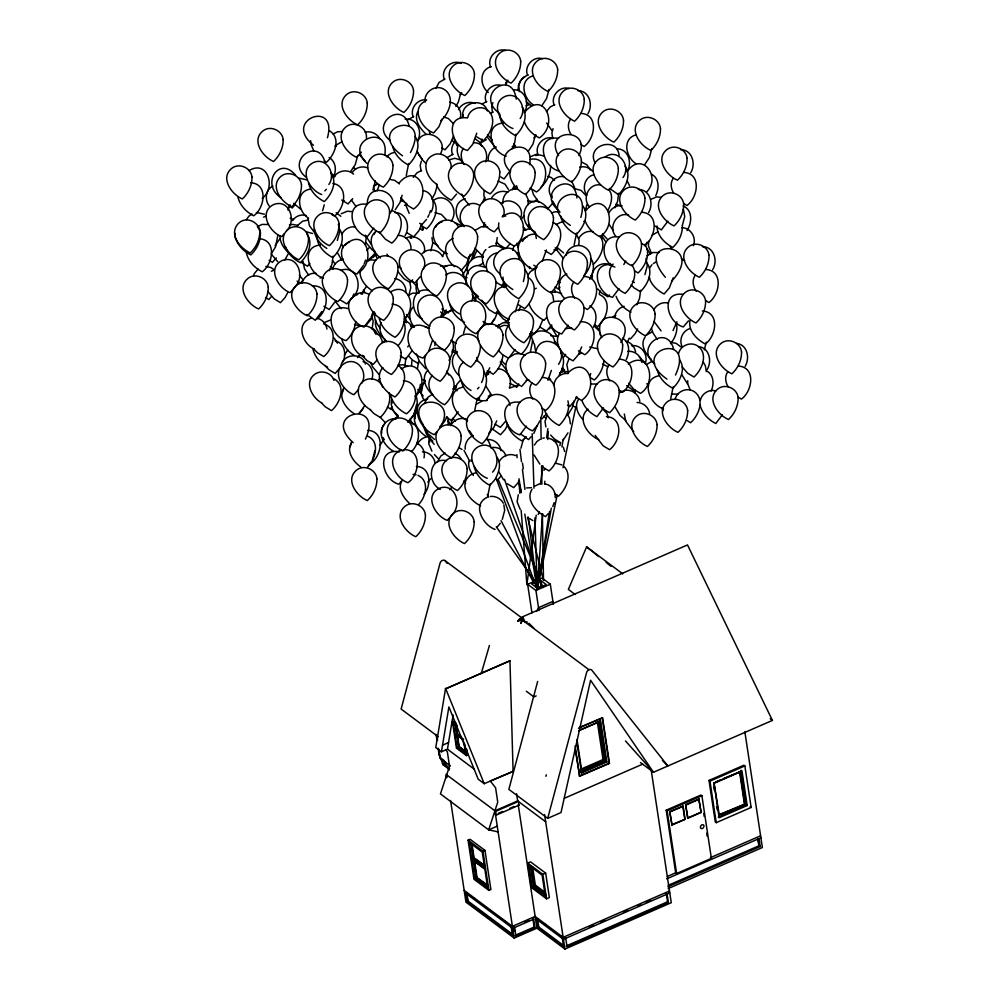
<?xml version="1.0" encoding="UTF-8"?>
<svg xmlns="http://www.w3.org/2000/svg" width="999" height="999" viewBox="0 0 999 999"><rect width="100%" height="100%" fill="white"/><g stroke="black" fill="none" stroke-linecap="round" stroke-linejoin="round"><path stroke-width="1.5" d="M259.777 231.106C259.94 239.36 256.206 247.427 250.15 252.984C243.556 249.625 237.762 244.156 235.252 237.063M277.884 235.215L275.462 247.078L271.403 253.509M333.029 256.219L331.98 264.161L329.308 270.679M366.371 138.374C367.919 127.76 354.208 120.055 345.991 126.898C334.328 136.488 345.941 152.847 356.743 157.367L361.401 152.135M405.856 292.557C406.556 285.914 401.486 279.32 394.767 278.609M405.956 357.879L404.895 365.821M406.356 322.714L405.507 317.083M408.678 163.574L406.256 175.449M410.926 249.438C411.738 242.183 405.594 235.314 398.289 235.352M451.061 168.019C452.46 158.329 440.684 150.362 432.342 155.569C420.042 162.225 427.385 179.071 437.137 184.365M469.268 256.443L466.858 268.319L462.799 274.737M477.247 398.264L474.825 410.127M480.394 345.242C480.556 353.484 476.823 361.563 470.766 367.12C460.601 362.525 449.213 348.189 458.641 337.799C464.385 331.768 475.299 333.441 479.021 340.884M490.209 483.991L487.787 495.866M497.215 237.562L496.153 245.504M515.859 134.266L514.81 142.208L512.125 148.726M516.258 99.101C512 68.032 473.901 95.155 499.363 113.262M523.326 468.668L522.477 463.037M530.894 332.417C531.056 340.671 527.322 348.738 521.266 354.295C511.101 349.7 499.712 335.377 509.14 324.987M535.364 350.149L534.515 344.518L532.405 340.622M550.611 165.397C550.774 173.639 547.04 181.706 540.983 187.263M553.746 301.323L552.884 295.692L550.774 291.795M555.194 497.602C555.769 491.595 551.685 485.239 545.616 484.028M570.392 423.863L569.542 418.244L567.42 414.348M576.535 233.142L574.113 245.017M576.935 197.977C574.213 168.631 535.614 191.446 558.404 210.24M618.681 193.282L617.619 201.224L614.947 207.742M635.177 392.994L635.189 390.109M640.609 290.322L639.56 298.264L636.875 304.795M673.139 386.888L670.716 398.763M682.417 225.574C682.579 233.828 678.845 241.895 672.789 247.452C664.797 243.319 656.905 235.489 657.042 225.911M706.256 371.566L705.406 365.934L703.284 362.038M235.052 236.214L235.065 233.354M280.045 235.951C279.807 243.706 285.414 250.674 291.483 254.857M303.109 261.538L304.47 268.781L308.716 275.262M308.067 218.494L309.428 225.737L316.533 235.202M310.701 140.709L310.701 143.569L313.798 150.986M314.385 228.933C314.198 237.063 320.217 244.393 326.848 248.439M316.995 236.014C316.858 245.592 324.737 253.421 332.742 257.567C340.01 250.687 346.116 238.087 339.385 229.046M359.94 271.291C359.752 279.408 365.784 286.75 372.402 290.784M367.232 204.445C367.108 178.908 403.971 192.108 390.197 213.137M381.73 433.241C380.619 425.337 388.087 417.694 396.016 418.993M391.945 403.334L391.958 400.474M406.118 203.109L406.118 205.956L409.215 213.386M411.551 365.409L411.875 360.839M415.022 418.731L415.359 414.16L417.22 410.04M417.445 368.693L418.618 361.526M421.753 391.108L422.927 383.953L425.387 380.494M425.099 102.01C423.676 92.657 434.178 84.653 442.794 88.649C455.931 95.017 449.725 113.199 440.859 120.704M429.52 442.282L429.857 437.712M462.862 116.858C460.302 102.373 483.329 96.753 487.387 110.939M464.835 484.315C464.697 493.906 472.589 501.723 480.581 505.869M465.234 449.125C464.61 443.506 467.907 437.799 473.176 435.676M488.261 160.29C487.637 154.67 490.934 148.963 496.203 146.853M499.812 114.061C499.687 123.639 507.567 131.468 515.571 135.614C522.827 128.734 528.933 116.134 522.215 107.093M503.021 203.297C501.91 195.404 509.378 187.75 517.307 189.061M502.997 277.11C502.859 286.701 510.739 294.518 518.743 298.664C525.998 291.783 532.117 279.183 525.387 270.142M518.144 89.735L518.481 85.152L520.891 80.195M528.508 227.335L528.508 224.475M535.464 232.904L536.313 238.524M551.823 198.351L551.835 195.504M592.157 278.109L592.157 275.262M624.313 413.998L625.674 421.241L633.716 431.693M687.712 380.781L687.699 383.628L690.222 390.035M542.569 513.698L537.237 589.447L496.241 478.546M544.63 484.315L544.842 481.231M547.777 439.485L548.326 431.755M536.213 515.209L526.873 584.752L521.166 510.364M540.372 484.29L542.869 465.746M546.603 437.937L547.852 428.658M549.55 511.388L537.237 589.447L524.812 514.11M559.915 445.579L560.402 442.52M484.228 783.703L445.579 688.386L435.751 747.552L441.433 751.797L448.901 706.917L478.221 779.22L484.228 783.703L513.311 771.29L490.234 781.081M441.433 751.797L447.452 749.175L453.121 715.009M551.286 508.204L537.237 589.447L557.205 495.067M561.9 446.89L563.224 439.223M357.717 155.482L355.307 164.473L350.499 171.728M375.387 180.969L372.964 189.96M340.896 367.108C341.408 354.033 361.888 351.386 365.422 364.036M377.098 190.896L379.27 185.065M342.432 392.682L343.606 388.374M355.731 321.641C354.82 328.896 351.561 335.701 346.116 340.634C327.597 335.901 323.963 302.197 348.052 308.579M374.925 312.837C373.451 318.519 376.785 324.013 380.219 328.271M350.237 446.753L351.411 442.445M375.674 319.967C373.951 327.647 379.645 334.353 384.752 339.373M374.887 450.749L372.477 459.74M391.558 400.212C390.035 406.368 393.868 412.287 397.814 416.67M416.933 280.881L416.595 285.452L419.118 291.858M424.175 252.497C427.235 242.357 414.722 232.705 405.769 238.336M460.864 92.695L458.454 101.686L455.906 106.456M460.377 117.857C462.262 110.789 456.93 102.947 449.612 102.198M416.608 404.483L414.185 413.474M420.117 386.039L420.442 384.315M424.013 457.829C425.512 451.96 422.215 445.429 416.658 443.044M429.133 439.16L428.796 443.731L431.893 451.161M484.165 190.697L483.828 195.28L485.202 199.663M507.117 80.295L506.068 85.365M448.126 424.825L448.451 420.229L447.602 417.482M455.656 388.761L456.818 384.453L460.651 379.845M498.826 222.902C497.077 233.079 505.931 241.845 514.26 246.166C531.493 235.714 522.839 201.711 502.122 216.858M468.968 461.188C467.632 466.346 470.279 471.528 473.414 475.474M535.402 135.115L532.979 144.106L528.184 151.361M521.053 216.733C524.388 205.644 509.802 196.154 500.998 203.534M549.013 89.523L546.59 98.514L541.795 105.757M528.071 204.72L528.409 200.112L525.424 193.481M502.959 355.282C501.998 362.063 499.3 368.706 494.143 373.364M519.03 300.2L515.309 311.788M529.495 268.619L529.82 266.908M535.614 352.734C539.935 329.907 571.303 345.592 558.566 364.285M523.364 439.235L520.941 448.226M578.808 244.817L579.133 240.222L576.161 233.579M553.946 384.99C554.507 378.122 561.351 372.515 568.219 373.601M562.262 371.516L562.587 369.805M609.365 190.11L609.69 188.386M602.609 233.841L601.56 238.911M603.933 361.014C603.021 368.269 599.762 375.075 594.318 380.007L591.033 377.972M614.66 317.407C615.159 312.188 619.08 307.692 624.1 306.293M651.835 148.526L649.412 157.517L644.617 164.76M648.713 241.308L648.388 245.879L651.473 253.296M689.897 320.754C688.136 330.944 697.002 339.697 705.319 344.018C716.395 336.139 720.054 312.088 702.297 310.951M706.293 342.145L704.332 349.825M562.999 467.657L575.874 406.768M324.238 204.832L322.602 210.801M334.303 174.887C336.588 168.756 335.164 160.951 329.146 157.555M384.79 155.007C389.935 122.377 342.432 140.397 366.808 163.249M365.347 244.842L366.158 238.012L365.309 235.264M372.127 328.883L373.189 320.941L371.815 316.583M402.135 195.167L400.05 202.447L395.242 209.69M371.853 379.22C374.525 372.252 370.704 363.211 363.074 361.688M440.746 153.309C448.489 138.374 424.625 126.074 417.594 141.383M437.162 185.926L435.064 193.194L432.517 197.964M423.439 268.993C428.933 258.242 416.333 245.042 405.769 251.473C391.708 259.715 403.296 278.571 414.872 282.929L420.104 276.81M419.88 387.15L415.472 398.077M476.748 133.217L472.689 144.368L467.457 150.487C450.524 145.991 444.23 114.66 467.482 117.919M432.28 340.784L428.883 350.649M434.79 345.567L435.514 342.22M485.526 161.85C489.26 153.496 483.491 142.582 473.926 142.72M470.167 254.37L466.358 264.41L461.126 270.529M475.187 249.25L471.128 260.402M465.571 326.286L463.474 333.554M471.815 300.899C476.236 290.896 465.259 279.308 455.182 283.803C441.096 289.86 448.701 308.878 459.715 313.898M452.197 419.143L450.561 425.112M503.121 216.771C507.929 206.206 495.192 194.193 485.214 200.374C471.153 208.616 482.742 227.472 494.318 231.818L498.214 227.41M529.545 164.648C535.988 133.267 487.699 149.226 510.601 171.865M514.085 245.454L512.687 250.312M486.988 372.902L487.462 370.679M509.315 387.987C513.061 379.645 507.28 368.718 497.727 368.856M546.403 249.962L542.345 261.114M587 204.445L585.364 210.402M541.183 416.933C546.678 406.193 534.078 392.994 523.513 399.425C509.453 407.667 521.041 426.523 532.617 430.869L537.262 425.636L539.822 420.866M551.373 370.404L547.964 380.269M574.188 400.761L572.102 408.029L568.044 414.448M599.225 294.181L599.949 290.834M645.167 363.648C648.838 354.895 641.208 344.305 631.68 345.716M673.164 277.834L669.355 287.874L664.11 293.993C657.517 290.634 651.723 285.165 649.213 278.072M693.431 245.704C696.74 237.575 690.571 227.547 681.593 227.685M527.297 622.065A3.434 2.61 -53.3 0 0 525.199 622.14L522.589 616.795L520.816 623.451A3.434 2.61 -53.3 0 1 523.176 620.654L522.589 616.795L687.499 544.93L772.414 720.416L653.483 772.252L640.471 762.549M537.662 681.443L508.853 789.385L547.702 818.356L561.013 812.549L590.571 680.244L653.483 772.252L625.511 740.983M545.916 776.323L546.316 774.824M547.702 818.356L586.613 672.514A3.434 2.61 -53.3 0 1 588.985 669.717A3.434 2.61 -53.3 0 1 591.858 670.229L667.856 765.983L662.399 760.489M481.243 673.576L489.423 645.479M253.409 276.261L254.245 273.676L258.079 269.068M284.915 259.902L288.212 253.846M302.135 283.079C303.471 276.973 309.865 272.427 316.084 273.414M332.692 268.943C333.816 263.886 338.336 259.927 343.444 259.228M417.619 111.963C413.823 120.242 420.067 128.509 425.874 133.966M435.826 88.424L439.123 82.368L444.942 79.021M421.378 161.076L420.204 165.384L421.066 171.004M381.056 322.577C377.834 329.308 381.78 336.725 386.463 341.621M462.25 117.395L463.086 114.81M458.366 144.793C455.144 151.536 459.09 158.941 463.773 163.848M467.732 117.482C469.355 109.378 479.62 105.032 486.575 109.49C497.964 116.92 491.471 133.416 483.166 140.747L476.823 136.888M417.157 283.541L415.996 287.849L416.845 293.481M442.545 256.468L444.405 252.36M492.894 102.585L491.733 106.893L492.582 112.512M442.919 315.921L446.216 309.877M399.3 451.848L400.137 449.25M519.867 81.718L518.706 86.026L519.555 91.658M424.475 403.409L427.772 397.365L432.08 394.543M437.55 462.013L440.846 455.969L445.154 453.134M553.071 128.659L551.898 132.967L552.747 138.599M518.743 310.627L520.604 306.506M465.159 482.604C466.283 477.534 470.804 473.588 475.911 472.889M565.983 255.307C567.607 247.203 577.859 242.857 584.815 247.315C595.067 253.621 590.846 268.644 583.803 275.811M518.281 494.755L517.107 501.91L520.204 509.328M592.482 273.539C594.03 266.071 602.884 261.638 609.84 264.747M678.533 353.758C680.157 345.654 690.421 341.308 697.377 345.766C708.766 353.196 702.272 369.68 693.968 377.023L687.624 373.164L682.142 366.895M675.137 399.463C676.76 391.346 687.012 387 693.968 391.458C705.356 398.901 698.863 415.384 690.559 422.727L687.275 420.679M700.374 400.237C701.785 393.618 709.265 388.861 715.833 390.934M290.122 204.832L287.899 210.04M327.447 137.762C338.336 98.951 281.518 119.78 313.449 145.23M328.871 184.49C336.313 174.038 326.76 157.043 313.848 162.362C298.214 169.593 309.365 190.185 321.666 194.493M337.337 240.472L339.76 231.481L338.386 224.251M364.198 264.011L365.559 260.077M417.507 140.847C423.089 131.631 416.72 117.582 405.169 119.181M342.769 362.125C346.828 354.52 344.568 342.807 335.14 340.871M371.216 317.083L372.577 313.162M374.25 311.738L370.929 319.555L365.684 325.674M442.207 119.018L438.873 126.836L433.641 132.954C421.341 128.646 410.189 108.042 425.824 100.812M405.07 235.639C410.552 226.835 406.506 212.525 394.842 212.575M361.576 383.379C368.356 373.014 358.229 357.43 346.104 362.562C330.469 369.792 341.621 390.397 353.921 394.705L358.566 389.46M421.79 224.226L418.918 230.732L413.673 236.85L407.342 232.992M453.583 135.889L450.262 143.706L445.017 149.825L441.733 147.79M422.102 230.357L423.014 227.735M429.533 213.336L430.444 210.727M431.218 211.925C435.264 204.32 433.004 192.607 423.588 190.672M408.828 295.417L410.789 287.737L409.94 282.105M430.831 250.836L432.792 243.157L431.943 237.537M451.236 221.004C460.139 209.153 445.816 190.984 433.266 200.537M480.706 142.994L482.08 139.073M440.859 316.845C447.627 306.481 437.512 290.896 425.374 296.029C411.288 302.073 418.893 321.104 429.907 326.124M484.702 197.39L482.48 202.597M520.167 118.519C527.609 108.067 518.056 91.071 505.144 96.391C489.51 103.621 500.661 124.226 512.962 128.534M483.304 226.623L484.677 222.69M524.238 112.85C529.72 104.033 525.674 89.723 514.01 89.773M476.773 250.749L473.314 258.142M474.725 298.951L475.636 296.328M497.964 311.413L494.642 319.23L490.197 324.425M481.555 382.517C485.402 375.137 485.002 364.048 476.286 360.464M489.735 367.782L486.263 375.174M478.608 400.299L479.52 397.689M523.339 281.581C535.277 238.461 474.537 264.723 512.849 289.535M587.899 113.686C593.381 104.883 589.335 90.572 577.672 90.622M578.896 155.569C592.719 126.861 542.27 128.247 558.566 155.607M496.74 420.866L493.868 427.372L488.636 433.491M530.344 352.06L532.767 340.184L529.795 333.541M542.744 319.955L539.41 327.772L534.178 333.891L530.881 331.855M580.844 217.395C592.782 174.276 532.03 200.549 570.342 225.362M502.285 519.418L504.695 510.427L503.846 504.807M622.989 177.535C631.892 165.684 617.569 147.515 605.019 157.068M537.137 425.649L533.816 433.466M627.047 171.853C632.542 163.049 628.496 148.739 616.82 148.789M581.668 346.903L578.334 354.72L573.101 360.839C563.736 356.293 552.772 344.131 559.527 333.454M593.643 327.148C597.027 320.242 597.439 310.165 589.86 305.894M589.797 376.136L590.709 373.514M648.563 212.562C654.058 203.746 650.012 189.435 638.336 189.485M655.731 195.667C659.115 188.761 659.527 178.684 651.935 174.413M552.784 506.605L554.145 502.672M644.917 274.588L647.327 265.597L645.966 258.354M690.709 172.702C696.203 163.886 692.157 149.575 680.481 149.625M626.298 359.453C629.682 352.535 630.094 342.457 622.502 338.186M682.329 225.449L684.74 216.458L683.378 209.228M676.935 321.803L673.014 330.507M712.649 269.742C718.131 260.939 714.085 246.628 702.422 246.678M707.217 369.53C712.15 361.226 709.465 347.777 698.538 346.603M711.126 391.009C714.248 384.365 713.923 375.025 706.88 371.066M745.167 366.321C750.099 358.004 747.414 344.555 736.5 343.381M622.739 573.838L586.613 546.89L568.356 589.41L575.224 594.53M536.638 611.413L538.523 607.667L552.897 601.398M279.882 238.624L275.087 245.866M286.888 230.507C296.691 220.255 289.173 198.689 273.838 204.483C258.204 211.713 269.355 232.317 281.656 236.626L284.053 233.866M287.687 292.682L285.14 297.452L280.482 302.697L274.151 298.838L267.819 291.421M295.354 286.488C305.157 276.248 297.64 254.67 282.305 260.464C266.671 267.695 277.822 288.299 290.122 292.607L294.767 287.362M321.828 311.563L315.284 320.279L307.055 314.448M335.764 300.799L329.22 309.503L323.888 306.256M373.776 228.147L367.232 236.85C350.299 232.355 344.006 201.024 367.257 204.271M363.536 265.297L356.993 274.013C344.692 269.705 333.541 249.101 349.175 241.87M352.672 296.503L353.983 293.906M353.696 296.378C363.499 286.139 355.981 264.56 340.647 270.354M366.321 286.663L362.175 292.62M347.727 350.037L344.33 355.169M370.554 318.381L364.011 327.085C350.836 322.902 340.397 300.137 357.704 294.43M427.772 217.245L429.083 214.648M364.735 405.519L359.865 412.924M365.409 439.11C384.515 398.576 319.668 412.562 353.171 442.669M412.212 350.512L405.656 359.228L400.337 355.969M510.576 170.28L504.02 178.983L500.736 176.935M383.504 439.997L380.107 445.129M512.387 189.76L514.348 185.876M449.063 360.364C451.848 354.82 454.92 348.077 452.597 341.858M481.356 327.585C491.158 317.345 483.641 295.766 468.306 301.561C452.672 308.803 463.823 329.395 476.123 333.703L478.521 330.944M455.157 385.789L453.259 389.26M494.318 318.856L491.77 323.626M440.222 427.235C460.227 394.867 402.672 393.643 423.339 424.862M447.102 416.67L444.555 421.441L439.91 426.673M458.179 411.838L451.623 420.554L446.303 417.295M488.374 398.064L490.334 394.18M515.109 349.588L508.553 358.304L502.222 354.445L498.426 350.462M452.535 514.26C462.337 504.02 454.82 482.442 439.473 488.236C423.851 495.467 434.99 516.071 447.302 520.379L449.7 517.619M607.879 210.464C611.201 204.158 613.798 195.442 608.641 189.36M507.717 424.75L505.157 429.52L500.511 434.752L492.282 428.933M589.76 279.333C593.069 273.014 595.666 264.298 590.509 258.229M492.557 472.14C502.347 461.888 494.842 440.322 479.495 446.116C463.861 453.346 475.012 473.951 487.312 478.259M568.244 325.224L561.7 333.941C544.767 329.433 538.473 298.102 561.725 301.361M495.154 479.22C498.763 472.614 502.047 463.349 496.565 456.818M526.448 426.161L519.905 434.877C502.972 430.382 496.69 399.051 519.942 402.297M559.203 375.249C562.812 368.643 566.096 359.378 560.614 352.847M625.749 261.039L623.838 264.523M619.018 288.661L612.462 297.365C595.541 292.869 589.248 261.538 612.499 264.797M602.934 320.592C608.166 312.774 610.064 299.101 599.637 294.655M645.079 246.091L647.052 242.208M576.898 396.528L574.338 401.298L569.692 406.543L567.494 405.182M667.894 221.179L661.338 229.895L654.994 226.036M567.981 432.854L563.174 440.109M620.816 342.47C639.972 314.011 588.96 306.044 601.685 337.6M538.111 514.485L539.423 511.9M627.347 342.02L629.32 338.124M687.062 230.557C691.945 222.914 692.956 210.052 683.104 205.919M637.612 328.958L635.064 333.728L630.406 338.961M603.471 407.929L596.915 416.645C590.322 413.286 584.527 407.804 582.017 400.724M675.474 375.037C696.64 329.77 626.148 350.399 666.957 379.108M722.352 414.797L715.796 423.514C708.328 419.767 701.96 413.124 700.037 404.807M439.96 757.242L440.072 757.017A3.209 1.661 -8.6 0 1 440.247 756.805M246.441 219.605L248.901 216.146L251.923 214.023M333.479 178.047C336.925 170.579 347.565 168.456 353.534 174.138M341.945 234.028C344.368 229.32 349.725 226.111 355.057 226.948M410.427 152.61C433.841 107.13 361.238 125.862 402.485 155.794M398.963 183.154C417.782 160.677 433.653 195.167 413.549 209.016L407.205 205.157L400.886 197.74M373.888 234.515L374.912 232.992M413.274 177.347L417.107 172.727L421.553 170.529M458.553 109.615C461.451 103.646 468.956 100.749 475.074 103.409M371.328 257.542L375.149 252.922M463.386 148.401C459.765 153.209 461.076 159.865 464.285 164.523M456.58 194.081L451.336 200.187C444.742 196.84 438.948 191.358 436.438 184.266M435.564 227.173C439.66 217.919 453.996 217.682 458.404 226.798M524.775 112.075C543.606 89.598 559.465 124.088 539.36 137.937C532.767 134.578 526.972 129.108 524.463 122.015M343.906 388.299C337.737 397.502 346.141 408.878 354.183 413.636M546.465 111.501L550.299 106.893L554.745 104.695M491.321 198.539C494.218 192.582 501.723 189.685 507.842 192.345M484.59 226.161L485.614 224.625M363.424 408.116L361.338 410.651M407.704 346.903L408.291 346.029M351.71 442.357C345.704 451.186 353.459 462.112 360.964 467.095M442.782 309.777L443.369 308.891M570.566 119.093C567.245 123.526 568.019 129.745 570.891 134.191M524.013 215.871L521.178 219.231M474.812 299.5L477.272 296.041M371.228 462.175L368.394 465.534M522.527 241.383C524.937 236.676 530.294 233.466 535.639 234.303M553.084 202.722L547.839 208.841M412.949 415.909L407.704 422.028M416.496 411.488C410.489 420.317 418.244 431.243 425.761 436.226M527.947 275.137L530.407 271.678L534.715 268.843M417.52 443.868C419.73 439.61 424.238 436.588 429.083 436.638M402.472 480.019C396.74 488.186 403.471 497.902 409.702 503.546M585.451 210.951C604.27 188.461 620.142 222.964 600.037 236.813C593.443 233.454 587.649 227.972 585.139 220.879M450.649 425.649C453.259 420.479 459.565 417.132 465.259 418.931M486.163 376.074L489.985 371.453M578.721 238.561C581.343 233.391 587.649 230.045 593.344 231.843M627.597 171.091C641.133 151.224 661.7 176.174 646.828 191.708M507.992 359.128C501.436 369.28 511.488 381.268 520.467 385.826M430.669 478.746L427.834 482.105M608.965 212.862C611.376 208.154 616.745 204.932 622.077 205.782M424.026 494.318C431.78 485.489 430.731 466.745 416.346 466.471M573.738 282.143C570.129 286.95 571.428 293.619 574.65 298.264M551.735 324.937L546.503 331.056L540.159 327.197M516.333 387.375L518.781 383.916M451.835 487.162L449.75 489.697M526.798 380.394L521.553 386.513M505.594 421.241L500.362 427.36L495.029 424.113M531.955 383.092C528.334 387.887 529.632 394.555 532.854 399.2M673.388 178.109C670.067 182.542 670.829 188.761 673.713 193.207M563.174 357.842L565.634 354.383M499.125 461.8C502.022 455.844 509.527 452.934 515.646 455.594M569.03 358.753L566.845 364.585L568.206 371.828M579.732 354.158L580.756 352.622M547.202 415.484L545.017 421.316L545.866 426.935M649.525 268.132L651.985 264.685M534.403 445.042L536.863 441.583L539.885 439.46M578.708 399.113C573.813 405.756 577.984 414.535 583.104 419.692M500.324 523.301L497.477 526.673M608.965 364.847C605.357 369.655 606.655 376.323 609.865 380.969M543.893 470.342L544.917 468.818M532.017 489.223C525.262 499.887 536.226 512.05 545.579 516.608L547.976 513.848M653.771 309.89C656.393 304.707 662.699 301.373 668.393 303.159M645.154 336.975C639.697 344.618 645.504 354.071 651.435 359.515M695.316 275.15C691.708 279.957 693.006 286.613 696.228 291.271M688.511 320.829L683.266 326.935C666.345 322.44 660.052 291.109 683.304 294.368M727.846 371.715C724.525 376.161 725.299 382.367 728.171 386.825M292.445 220.679C295.217 216.308 301.036 213.923 306.044 215.497M296.978 225.874L302.734 221.129L307.53 220.192M352.197 172.577C355.357 167.482 362.237 165.597 367.694 167.907M345.105 245.217C364.872 225.662 377.522 260.439 358.678 272.602M455.332 141.246C452.072 144.768 450.574 150.125 452.559 154.645M368.181 260.602L370.991 257.517L375.437 255.332M352.123 298.289C355.557 292.695 363.561 290.996 369.106 294.418M520.342 81.044L523.701 77.11L528.146 74.913M413.311 306.893C407.555 312.562 409.415 321.765 414.46 327.235M382.892 367.632C373.464 378.022 384.852 392.345 395.03 396.94C403.334 389.61 409.827 373.114 398.439 365.684M485.951 249.5C481.056 254.358 481.506 262.238 485.414 267.545M442.707 316.171L448.451 311.426M384.64 424.063C376.099 433.029 384.615 446.403 393.481 451.336M427.872 370.229C420.467 377.709 425.936 388.923 432.717 394.705M424.662 381.943C419.767 386.8 420.217 394.68 424.125 399.987M432.417 375.424C422.989 385.814 434.378 400.149 444.543 404.745C453.409 397.24 459.627 379.058 446.478 372.677M531.48 336.476C537.225 326.661 553.733 330.694 554.67 341.983M486.788 399.975C492.544 390.159 509.053 394.205 509.977 405.482M613.049 264.048C603.621 274.438 615.009 288.773 625.174 293.369C632.442 286.488 638.548 273.888 631.83 264.847M567.844 373.027C587.612 353.484 600.262 388.261 581.418 400.412L576.086 397.165M294.618 205.257L292.22 208.017L288.936 205.981M334.265 216.333C344.555 208.604 349.35 186.301 332.792 183.391M271.228 296.778L268.831 299.538L265.547 297.49M309.877 263.449L307.48 266.209L301.136 262.35M460.152 94.505L461.75 92.657M302.734 280.407L300.337 283.167L297.053 281.119M505.594 83.029L507.992 80.27M366.758 250.449L369.155 247.69M316.958 318.868C328.983 310.826 331.094 284.815 312.287 285.876M533.878 137.85L536.276 135.09M412.674 279.795L410.277 282.555L403.933 278.696L397.614 271.278M357.492 357.505L359.902 354.757M358.991 413.311L360.589 411.476M450.599 310.127L448.189 312.887L441.858 309.028M505.694 248.701L510.339 243.469M425.387 355.307L422.989 358.067C400.849 351.873 403.758 314.173 428.459 328.296M392.307 407.242L390.696 409.078L387.412 407.043M504.52 283.129L502.122 285.889L495.779 282.03M497.789 310.751L495.392 313.511L489.048 309.653L481.58 300.212M536.026 266.77L533.616 269.53C520.442 265.334 510.002 242.57 527.31 236.863M370.891 463.399C381.968 455.519 385.626 431.468 367.869 430.332M559.989 287.175L558.391 289.011L555.107 286.963M436.725 431.893L434.328 434.64C420.192 429.832 407.517 403.371 427.847 398.688M401.211 481.468L398.813 484.228C381.893 479.732 375.599 448.401 398.851 451.648M546.515 317.557L544.118 320.317C537.524 316.958 531.73 311.488 529.22 304.395M593.306 264.423C600.574 257.542 606.68 244.942 599.962 235.901M549.475 328.871L551.885 326.111M609.515 294.967L607.916 296.803L601.573 292.957L597.777 288.973M542.032 418.806L546.69 413.574M530.968 436.825L528.571 439.585L520.342 433.766M497.102 480.457L500.998 476.048M671.715 281.156C708.753 240.921 630.619 236.276 665.371 277.297M262.188 198.351C276.411 187.725 267.582 159.128 249.038 170.642M324.825 190.909L326.323 189.261M276.311 257.929L272.415 262.337L269.118 260.302M352.722 198.664L348.064 203.908L341.733 200.05M351.436 298.676L346.778 303.908L340.434 300.05M426.523 219.418L421.878 224.663L419.68 223.289M339.76 368.206L335.115 373.439L328.771 369.58L324.975 365.609M404.27 318.968C417.769 307.992 408.191 280.781 390.359 292.083M377.147 359.952L373.251 364.36L366.908 360.502L363.124 356.531M398.039 345.679C403.646 339.672 407.155 330.12 403.896 322.202M534.74 201.623L536.987 199.151M414.872 396.366C429.083 385.751 420.267 357.155 401.71 368.656M479.27 330.12L480.769 328.471M409.39 420.716C415.159 414.26 419.418 404.283 415.959 395.791M367.669 466.983C375.362 459.265 380.382 442.02 367.932 436.238M411.426 451.56C420.417 443.706 422.415 423.539 407.555 421.391M477.497 388.936L478.996 387.287M418.444 504.645C426.036 497.227 429.795 480.694 417.982 475.349M602.347 321.478L597.702 326.71L594.405 324.663M450.449 516.795L451.948 515.134M526.286 436.713L522.39 441.121C514.922 437.375 508.553 430.731 506.63 422.427M494.567 480.094L489.922 485.339C482.455 481.593 476.073 474.95 474.163 466.633M518.356 482.417L513.711 487.662L507.367 483.803M670.516 343.656C675.212 338.112 678.396 329.782 676.136 322.615M520.566 620.167L517.944 621.316L522.589 616.795M449.051 769.18L443.169 764.809L442.52 763.336L447.614 766.47M443.169 764.809L439.048 754.307L438.124 748.176M335.964 145.167L341.795 141.821M407.929 119.818L413.748 116.471M386.925 156.144L391.233 153.322L394.38 152.472M374.463 185.652L377.485 183.516M521.778 79.108L524.8 76.973M447.24 157.517L453.059 154.171M480.519 143.007L486.351 139.66M376.036 231.318C366.421 238.611 372.727 251.86 380.457 257.929M367.944 260.09L373.763 256.743M422.265 253.571C427.997 247.54 438.911 249.213 442.644 256.656M475.462 230.12L481.281 226.773L487.624 226.86M410.939 326.623L412.312 325.474M378.571 379.77L379.945 378.609M457.267 351.623C449.125 357.555 452.26 369.43 458.853 375.287M497.29 326.074L503.121 322.727L509.453 322.814M504.695 322.315L509.015 319.493M392.357 419.817L398.189 416.458M463.586 362.05C453.034 370.279 461.55 385.502 471.053 390.472M609.09 264.66L610.451 263.511M652.01 235.252L657.829 231.905M509.428 357.192L515.247 353.846L520.079 353.571M646.877 255.844L652.697 252.497L659.04 252.585M476.498 404.17L482.33 400.824L487.162 400.549M646.59 335.04L652.409 331.693M628.309 364.061C649.025 348.913 657.679 382.929 640.434 393.381L634.103 389.523L628.621 383.254M587.961 409.178C576.298 418.768 587.924 435.127 598.726 439.647M646.565 364.46L652.384 361.114M333.142 133.978L337.6 131.781L342.432 131.506M272.902 186.014C265.422 189.648 264.448 200.012 269.343 206.181M257.505 226.623L261.95 224.425L268.294 224.513M482.305 103.809L486.75 101.611M374.163 185.901L377.098 184.241M341.246 213.736L347.327 211.226L352.035 211.626M530.232 156.793L536.313 154.283L544.405 156.006M324.026 322.677L330.12 320.155M443.506 267.72C450.836 261.713 462.949 266.933 463.886 276.311M408.366 295.304L412.812 293.119L419.155 293.207M445.929 275.037C453.259 269.043 465.372 274.25 466.308 283.641M468.556 286.326C462.237 278.296 468.481 265.185 478.771 265.534L483.116 263.261M556.156 224.55L560.601 222.352L563.886 221.94M441.083 315.147L444.018 313.474M650.586 199.425L656.668 196.903L661.375 197.315M497.802 327.834L503.883 325.312L508.591 325.724M653.358 263.524L656.293 261.85M453.146 388.748L456.093 387.075M619.467 392.807L622.402 391.133M534.827 486.138L539.273 483.941M263.574 217.183L266.371 215.959M490.272 113.262L493.069 112.05M448.676 159.94L454.757 158.304L461.188 160.115M271.378 271.241L274.176 270.03M404.57 205.407L407.367 204.196M535.839 155.619L537.112 154.92M320.117 278.059L321.391 277.36M366.583 261.388L371.016 259.852L375.724 260.252M453.296 238.386C440.559 243.681 445.579 260.339 454.782 266.671M551.485 213.137L554.283 211.925L559.115 211.651M488.973 247.365C493.494 244.58 499.662 245.617 503.546 249.038M523.464 230.594L527.897 229.058L531.093 229.108M583.891 221.391L585.177 220.704M535.014 288.873L536.301 288.174M566.858 274.051C556.643 277.972 557.217 291.82 564.547 298.351M496.003 326.311L498.801 325.087M454.083 389.223L455.369 388.524M613.011 316.683L615.809 315.472M510.089 387.912L514.522 386.376L517.719 386.426M547.877 379.096L549.163 378.396M559.602 372.964L564.035 371.428L568.731 371.84M487.262 497.29C471.628 504.52 482.779 525.124 495.079 529.42M509.952 660.789L445.504 688.873L509.952 660.789L513.086 771.116M531.955 612.874L527.634 584.278L542.007 578.021L550.299 584.203L553.334 604.308M540.334 580.144L531.668 583.916L537.599 588.336L546.253 584.565L540.334 580.144L541.396 587.162M527.634 584.278L535.926 590.459L550.299 584.203M466.795 749.25L467.682 755.107L466.508 755.619L456.468 748.139L452.485 721.802L453.658 721.29L455.894 722.951M536.163 695.916L533.903 696.902L526.311 691.233M455.382 723.463L456.918 733.566L460.589 736.026M462.937 739.772L456.206 734.04L461.613 737.512M456.356 734.977L462.987 739.372M463.174 739.66L457.205 735.489L458.878 746.528L465.746 751.66M442.532 745.179L448.551 742.557M458.878 746.528L465.984 751.56M457.055 726.223L453.359 723.463L456.993 747.514L458.641 746.802L466.046 752.322M456.468 748.139L457.642 747.627M579.507 727.397L602.572 717.769L609.452 763.273L579.657 776.26L575.399 750.199M578.458 728.283L602.572 717.769M579.57 730.182L600.686 720.978L606.88 762.012L581.555 773.051L580.469 772.239L605.794 761.201L606.88 762.012M578.683 730.756L598.413 722.165L604.195 760.414L581.643 770.241L580.481 769.367L603.034 759.54L604.195 760.414M545.679 821.79L517.657 800.911L494.93 810.813L514.173 938.073L536.913 928.171L564.922 949.05L671.253 902.709L651.211 770.204M446.553 777.721L446.041 774.35L495.654 811.35L518.394 801.448L518.968 805.206L496.228 815.109L495.492 814.572M579.295 775.986L609.452 763.273M498.339 813.336L502.597 811.475M509.715 808.378L513.973 806.518M497.252 826.136L488.673 829.869L440.447 793.905L449.525 766.196L447.352 751.81L445.641 749.637M468.069 840.159L470.067 839.285L484.99 850.411L490.896 889.535L488.898 890.409L473.988 879.282L468.069 840.159L482.979 851.285L488.898 890.409M564.398 798.263L642.644 764.173M482.979 851.285L484.99 850.411M471.528 844.217L473.551 857.629L484.99 865.596M484.515 868.943L472.677 860.127L472.415 858.353L473.239 858.004L485.077 866.82M472.677 860.127L473.501 859.764L476.236 877.784L488.061 886.613M484.99 868.93L474.026 860.751L476.548 877.422L487.987 885.389M474.7 878.458L487.724 888.161L482.267 852.11L469.243 842.407L474.7 878.458L476.236 877.784M709.015 780.419L743.905 765.222L744.854 765.921L751.136 807.454L716.246 822.664L715.296 821.952L709.015 780.419L709.964 781.131L716.246 822.664M709.964 781.131L744.854 765.921M527.759 863.111L530.581 861.887L545.666 873.126L549.363 897.577L546.528 898.813L531.456 887.562L527.759 863.111L542.832 874.362L546.528 898.813M715.371 782.117L721.053 779.645M723.888 778.408L740.022 771.977L744.879 804.17L718.818 814.922L744.879 804.17M713.91 783.066L741.945 770.841L747.19 805.519L719.155 817.744L713.96 782.741L719.33 815.296M714.46 783.116L740.022 771.977M465.634 893.206L466.57 892.794L467.807 900.923L513.374 934.914L512.437 935.314L466.858 901.335L465.634 893.206L511.201 927.184L512.437 935.314M666.208 810.177L700.961 795.029L701.897 795.728L711.375 858.366L676.623 873.513L675.674 872.801L666.208 810.177L667.145 810.876L676.623 873.513M667.145 810.876L701.897 795.728M669.73 811.688L683.104 806.205L685.089 819.305L672.002 824.999L669.73 811.688L672.002 824.999M698.838 799.05L685.639 804.794L687.924 818.218L701.123 812.474L698.838 799.05L701.123 812.474M670.029 811.912L683.104 806.205M685.926 805.019L699.125 799.262M466.858 901.335L467.957 900.861M467.882 900.986L466.795 892.781M542.832 874.362L545.666 873.126M671.715 824.787L685.089 819.305M685.863 806.268L687.637 818.006L700.823 812.262M531.281 867.332L534.053 885.663L535.352 885.089L545.142 892.394M532.167 886.737L545.354 896.578L542.12 875.186L528.933 865.346L532.167 886.737L533.703 886.076L545.691 895.017M718.281 817.095L746.315 804.869L747.19 805.519M511.201 927.184L512.15 926.772M524.762 922.227L528.833 920.454M514.56 931.143L513.923 926.947L514.66 927.497L533.628 919.23L534.89 927.596L515.921 935.863L515.197 935.326L534.165 927.06L534.89 927.596M536.475 919.205L562.375 938.511L563.623 946.765L537.724 927.459L536.475 919.205L537.537 918.743L538.786 926.997L563.448 945.391M537.724 927.459L538.786 926.997M667.407 876.41L675.674 872.801M760.589 835.801L710.426 857.654L711.375 858.366M666.683 878.858L760.888 837.799M668.206 885.326L759.115 845.703L760.202 846.515L667.869 886.762M668.156 888.586L762.362 847.527L744.867 731.842M669.48 890.971L563.149 937.324L535.139 916.433L512.4 926.348L464.173 890.384M562.375 938.511L563.436 938.049L560.963 936.213M589.223 927.134L593.506 925.274M600.649 922.164L604.932 920.291M623.488 912.199L627.759 910.339M637.762 905.981L640.609 904.744M646.316 902.247L650.599 900.386M563.448 939.31L669.78 892.969L668.556 892.057M667.557 901.797L566.208 945.966L567.007 946.565L668.356 902.397L667.107 894.142L666.308 893.543L667.557 901.797L668.356 902.397M491.196 66.633C479.245 69.693 479.62 85.814 488.324 92.482M533.079 75.849C519.03 79.845 523.039 98.177 533.054 104.658M526.061 105.707L529.208 104.858M635.901 134.865C621.853 138.861 625.849 157.193 635.876 163.661M465.259 198.764C451.91 202.422 454.62 220.092 464.285 226.586M442.157 221.778C425.437 227.098 434.577 249.338 447.377 253.758M593.756 174.725C585.064 176.835 581.518 188.074 586.825 195.105M311.039 318.294C295.467 322.939 302.197 343.868 314.048 348.913M534.103 269.156L536.226 268.319M382.118 342.008L385.264 341.171M565.272 328.696L571.628 327.909M690.359 328.471C682.654 330.407 678.533 339.81 682.28 346.828M401.685 450.012C384.378 455.719 394.817 478.484 407.992 482.679C420.017 474.637 422.127 448.626 403.321 449.687M365.135 132.205C370.729 130.732 376.973 133.529 379.695 138.636M310.277 189.123C294.992 191.471 297.665 211.638 308.604 218.257M530.157 159.303C549.737 155.757 549.537 183.741 536.463 191.958L530.119 188.099M579.67 167.095C584.303 165.921 589.56 167.545 592.632 171.241M289.485 224.837L292.769 224.425L297.727 225.449M497.452 252.909C488.923 253.833 483.603 264.011 487.737 271.578M440.434 266.059L446.778 266.146M553.871 249.962L557.155 249.55M362.187 325.774C345.229 328.609 350.736 351.66 363.574 356.705M449.962 310.901L453.246 310.489M551.923 292.27L556.755 291.995L561.638 293.669M398.126 365.047L402.959 364.772L407.854 366.446M462.949 387.15C444.056 390.921 453.434 416.084 467.619 420.142M590.609 383.978L596.952 384.066M658.841 375.786C639.947 379.558 649.338 404.72 663.511 408.766M623.913 390.609C631.118 388.623 638.948 393.993 639.847 401.398M671.54 394.068L677.884 394.155M490.796 447.789C496.853 446.178 504.083 449.687 505.869 455.831M542.682 438.236L544.318 437.924M526.56 487.937L531.393 487.674M503.209 123.064C482.954 124.6 490.959 152.235 506.231 156.144M299.2 178.197L307.292 179.92M256.356 212.487L264.448 214.198M527.634 200.824L534.24 201.748M320.392 245.017C300.125 246.553 308.129 274.176 323.414 278.097M506.393 286.126C486.126 287.662 494.13 315.284 509.415 319.193M580.144 321.728C598.963 320.667 596.84 346.678 584.827 354.707L578.483 350.849M550.761 335.627L557.355 336.551M589.647 347.028L597.739 348.751M627.622 351.386C634.427 350.512 641.021 355.694 641.907 362.5M526.248 380.257L529.445 380.294M486.7 439.585C493.518 438.711 500.112 443.893 500.998 450.699M490.409 496.441C495.579 495.866 500.861 498.588 503.334 503.196M581.118 113.399C598.876 114.548 595.217 138.599 584.14 146.478L580.844 144.43M426.685 99.925C417.732 98.364 409.453 108.541 413.261 116.945M512.225 146.541L515.284 147.04M683.928 172.415C701.698 173.551 698.039 197.602 686.95 205.494L683.666 203.446M334.815 146.066L336.363 146.204M386.376 156.593L387.924 156.731M563.561 176.661C552.722 174.8 544.954 188.799 551.785 197.315M600.511 184.952C589.06 183.042 581.718 198.139 589.323 206.606M574.675 188.649L581.118 190.459L585.963 195.492M389.822 179.37L394.78 180.382L399.488 183.928M641.783 212.275C659.552 213.411 655.893 237.475 644.805 245.354L641.52 243.306M250.699 182.717C268.469 183.853 264.81 207.917 253.721 215.796C246.266 212.05 239.885 205.407 237.962 197.103M342.669 200.699L344.218 200.836M502.672 215.622L505.731 216.121M434.94 212.625L441.383 214.435L446.216 219.468M420.154 229.083L423.214 229.583M495.941 243.244L497.49 243.381M410.177 238.124L411.725 238.262M306.131 231.718L312.562 233.529M705.868 269.468C723.626 270.604 719.967 294.655 708.89 302.535L705.594 300.499M517.182 252.822L518.731 252.972M259.166 238.699C276.935 239.847 273.276 263.898 262.2 271.778C254.733 268.032 248.351 261.401 246.428 253.084M478.771 265.534L485.214 267.345M584.29 276.461C602.047 277.597 598.389 301.648 587.312 309.528L584.015 307.492M464.048 277.185L467.095 277.685M265.809 266.458L270.766 267.47L274.3 269.755M360.989 294.018L362.537 294.156M392.033 304.171C409.802 305.307 406.143 329.358 395.055 337.25C387.587 333.504 381.218 326.86 379.295 318.544M671.278 342.395L676.236 343.419L680.956 346.953M354.47 324.438L360.914 326.248M363.836 325.674C368.968 325.824 374.175 329.071 375.636 334.128M738.386 366.034C756.156 367.17 752.497 391.221 741.42 399.101L738.124 397.065M579.57 353.059L581.118 353.209M619.517 359.165C637.275 360.302 633.616 384.353 622.539 392.245L619.243 390.197M452.185 350.287L455.232 350.786M451.91 351.81L456.868 352.822M542.494 377.397C560.264 378.534 556.605 402.585 545.516 410.477L542.232 408.429M403.384 380.744C421.141 381.88 417.482 405.944 406.406 413.823C398.938 410.077 392.57 403.434 390.646 395.129M637.037 402.472C643.331 402.51 648.801 407.467 649.687 413.673M476.823 399.7L481.78 400.711M606.48 416.595C624.238 417.732 620.579 441.795 609.502 449.675L603.159 445.816L595.117 435.364M555.456 463.124L561.9 464.935M422.415 451.785C428.708 451.823 434.178 456.78 435.064 462.987M413.024 474.325L416.071 474.825M498.114 831.892L488.673 829.869L497.752 802.16L495.579 787.761L490.459 781.255M542.594 58.729C533.304 55.669 523.551 66.446 527.659 75.387M505.631 50.45C496.341 47.39 486.588 58.154 490.696 67.108M569.18 88.511C559.902 85.452 550.149 96.229 554.258 105.17M501.198 85.427C491.908 82.38 482.155 93.144 486.263 102.085M558.553 138.312C535.302 135.052 541.595 166.383 558.516 170.879M553.071 138.212C543.781 135.165 534.028 145.929 538.136 154.87M443.544 116.895L448.439 118.569L453.271 123.589M616.033 204.196L620.928 205.869M498.114 181.031L505.057 184.203L508.354 189.348M628.621 215.097C616.808 211.401 607.717 227.447 615.921 236.388M619.23 237.175C600.237 233.192 599.462 261.363 614.885 267.108M400.549 200.762L403.958 201.636M454.732 222.602L461.675 225.774M483.154 257.13C473.863 254.071 464.11 264.835 468.219 273.776M428.696 290.397C411.076 286.426 408.391 312.013 422.315 319.118M424.737 326.561L429.632 328.234M509.877 383.479L516.82 386.638M401.173 368.581L402.684 368.931M553.571 440.484L558.453 442.157M446.628 460.701C429.021 456.73 426.336 482.33 440.259 489.423M461.276 63.362C451.673 58.741 439.972 69.643 444.443 79.495M581.48 161.988L586.913 164.798L590.209 169.942M547.877 176.261L551.261 177.572L554.482 180.32M391.845 210.552C407.043 214.922 401.398 235.577 391.808 243.132L385.464 239.273L379.145 231.855M590.696 275.537L592.594 276.049M290.16 218.232L293.544 219.543M595.978 327.709L599.363 329.021M626.011 341.371C631.143 342.382 634.74 347.078 635.601 352.06M602.522 364.023L607.954 366.82M521.59 353.933L524.975 355.244M317.382 318.381C322.515 319.393 326.111 324.088 326.973 329.083M323.763 323.988C338.973 328.359 333.316 349.001 323.738 356.568L317.395 352.709L313.599 348.738M549.025 438.324C564.223 442.694 558.578 463.349 548.988 470.904L542.644 467.045M474.887 138.599L479.595 142.133L481.718 146.029M553.146 222.39C566.296 228.759 560.077 246.94 551.211 254.445L544.88 250.587M479.52 205.357C467.532 197.627 453.796 214.922 463.436 225.349M336.139 212.737L340.846 216.284M404.982 320.08L409.702 323.626L411.825 327.522M375.187 332.305L379.895 335.851L382.879 342.482M453.558 388.486L457.105 390.784M333.466 378.571C346.616 384.94 340.397 403.121 331.531 410.626L325.199 406.768L321.403 402.797M454.907 453.221L458.441 455.507L461.226 459.041M531.168 105.532L526.236 101.748M632.392 281.331L634.427 282.542M534.989 231.78C511.9 220.292 529.345 186.875 547.552 208.192M563.623 252.972L556.78 247.19M483.279 256.793L474.925 248.164M421.266 225.574L426.585 228.821C434.228 221.728 440.609 207.705 432.055 199.051M432.642 242.445L437.962 245.704M518.331 304.732L524.675 308.591C532.979 301.261 539.472 284.765 528.096 277.335M478.509 296.566L471.665 290.771M506.256 320.729L503.196 318.918L497.714 312.65M375.112 251.561L372.065 249.75L365.734 242.332M300.587 209.141L293.743 203.346M483.054 321.491L488.299 324.675M561.962 368.481L563.998 369.68M625.923 420.629L620.092 415.447L615.322 407.355M548.638 378.122L550.674 379.32M573.488 406.131L576.535 407.942M450.949 340.309L456.268 343.556M488.024 371.029L493.344 374.288M362.375 355.307L364.41 356.518M354.208 355.469C348.102 351.948 343.406 345.704 341.733 338.811M458.891 447.652L461.938 449.463M398.139 415.634L390.634 408.154M434.528 439.46L428.696 434.265M370.592 409.79C361.076 404.82 352.572 389.598 363.124 381.368C369.455 376.186 380.357 379.283 382.642 387.212M321.853 402.984C312.35 398.002 303.833 382.779 314.385 374.55C320.729 369.38 331.631 372.465 333.916 380.407M681.33 258.716L684.615 260.764M634.79 270.916L638.086 272.964C645.342 266.096 651.448 253.496 644.73 244.443M630.981 312.2C624.387 308.841 618.593 303.371 616.083 296.278M533.816 265.197L537.112 267.233M504.595 248.014L499.35 244.842L496.515 241.895M557.991 281.268L560.189 282.63M324.263 160.901L326.461 162.263C334.765 154.92 341.258 138.436 329.87 130.994M634.889 391.458L626.66 385.626M398.014 266.383L401.311 268.431M464.51 322.34C457.442 318.731 451.698 312.15 449.85 304.333M330.332 266.608L333.629 268.656M560.776 442.869L554.433 439.011L550.636 435.027M418.718 363.823L412.375 359.965L408.579 355.994M555.194 494.155L558.491 496.203C566.133 489.098 572.514 475.087 563.96 466.433M327.622 367.157C320.567 363.536 314.81 356.955 312.962 349.138M529.582 518.556L532.867 520.604M513.386 187.462L515.447 188.948M639.31 356.918L644.155 361.95M594.293 325.961L599.125 330.994M353.534 167.52L355.594 169.018M331.668 173.801L334.902 176.548M602.135 408.379L606.98 413.411L608.341 417.769M486.55 372.927L488.598 374.413M372.127 327.909L375.362 330.644L377.485 334.54M380.369 417.445L385.214 422.477M770.192 718.756L772.414 720.416M444.93 560.589L521.603 617.757M523.176 620.654L588.973 669.717M750.187 806.755L751.136 807.454M452.485 721.802L456.943 725.124M456.918 733.566L461.501 736.987M456.206 734.04L463.611 739.56M465.447 753.446L467.682 755.107M456.993 747.514L465.621 753.958L463.811 741.932M438.311 736.787L401.123 709.053L440.035 563.224A3.447 2.622 -53.3 0 1 442.407 560.427A3.447 2.622 -53.3 0 1 445.279 560.938L447.202 563.361M447.452 749.175L474.413 769.292M518.968 805.206L518.231 804.657L536.913 928.171M439.048 754.307L440.347 758.478L450.299 765.896M442.52 763.336L449.55 768.581M443.581 764.447L449.463 768.818M534.053 885.663L546.303 894.792M473.551 857.629L484.515 865.808M472.415 858.353L485.427 868.069M475.874 861.525L479.42 864.172M475.711 861.463L480.594 865.084M564.959 937.711L565.759 938.311L567.007 946.565M544.93 924.262L547.402 926.098M533.628 919.23L532.892 918.68L534.165 927.06M476.548 877.422L487.512 885.601M473.963 898.301L476.423 900.136M489.972 910.239L492.432 912.075M501.061 918.506L507.217 923.101M514.173 938.073L465.946 902.122L450.574 800.499M586.613 546.89L598.801 556.605M606.131 562.437L611.001 566.321M528.933 623.314L533.853 628.121M610.164 188.799L618.393 194.618C625.649 187.75 631.755 175.15 625.037 166.096M607.105 238.948L603.309 234.977M492.095 139.872L487.562 134.578M631.143 284.865L633.978 287.812L640.322 291.671C647.577 284.79 653.683 272.19 646.965 263.149M558.141 210.165L560.039 212.125M495.641 147.927L487.599 137.475M661.076 330.894L653.97 321.428M563.174 258.242L555.132 247.789M523.139 226.998L525.961 229.945M469.305 205.17L463.923 198.739L461.688 194.093M425.836 163.386L422.053 159.415L417.045 151.698M365.097 161.001L359.615 154.733M505.082 364.335L501.286 360.352M506.743 370.429L500.212 361.975M543.956 416.208L545.841 418.181M417.22 286.938L411.738 280.669M440.621 311.875L442.507 313.836M280.994 197.665C260.215 184.49 279.071 154.932 295.592 175.287M425.761 368.756L419.43 361.338L416.346 353.921M455.469 421.278L452.622 418.294M341.246 308.666L335.876 302.235M423.189 395.979L417.807 389.548M277.722 261.651L271.391 254.233M379.083 374.475L372.764 367.058L370.529 362.412M432.842 441.371L426.523 433.953L423.426 426.536M434.153 444.343L428.771 437.912L426.536 433.266M438.211 458.566L434.428 454.595M551.885 130.557L546.665 123.052M647.252 249.138L650.549 254.283M648.875 277.335L649.837 278.359M538.673 202.035L533.454 194.53L532.08 190.147M687.474 383.753L681.743 374.637M654.757 363.911C633.741 347.902 666.645 322.977 673.551 348.851M422.265 159.203L418.768 154.733M390.284 140.597C369.28 124.588 402.185 99.663 409.091 125.537M500.649 274.338C479.632 258.329 512.537 233.404 519.443 259.278M557.017 336.263L551.298 327.148M555.019 341.695L557.804 345.229M465.984 269.305L467.17 270.554M356.044 206.543L351.398 200.05M371.303 244.543L365.584 235.439M306.181 177.26C285.165 161.251 318.069 136.314 324.975 162.188M491.57 395.117L485.851 386.001M488.336 396.079L489.298 397.103M409.952 318.968L406.456 314.51M539.81 464.098L534.09 454.982M423.077 379.545L424.038 380.569M302.822 279.52L299.325 275.05M470.866 459.99L471.828 461.014M334.19 338.062L337.487 343.206M409.965 419.355L413.261 424.513M370.13 409.615L373.926 413.586L380.269 417.445C386.663 411.326 391.695 401.698 389.036 392.819M443.593 760.102L446.316 763.586M613.411 230.881L609.165 224.4M605.918 242.058L602.235 236.588M513.961 143.993L515.646 146.279M657.23 339.41L652.984 332.929L651.61 328.546M557.454 209.216L552.684 201.124M646.865 383.653L648.551 385.951M452.372 140.459L454.058 142.757M474.325 297.34L476.011 299.638M472.864 436.001L469.455 430.669M503.583 479.832L498.813 471.74M341.483 259.84L337.562 252.897M332.617 260.539L335.14 263.986M427.859 433.129L423.938 426.186M463.786 481.056L465.596 483.591M496.253 526.785L539.522 587.762M571.678 181.081L574.65 187.725M582.892 205.969C589.61 215.01 583.503 227.61 576.248 234.478C568.781 230.744 562.4 224.101 560.476 215.784M679.495 359.715C686.213 368.756 680.107 381.356 672.851 388.236C665.384 384.49 659.003 377.847 657.092 369.543M415.035 136.401C421.753 145.442 415.646 158.042 408.391 164.922C400.924 161.176 394.543 154.533 392.619 146.229M502.035 284.99L503.646 287.275M472.252 294.505L475.224 301.149M483.603 371.091C490.322 380.132 484.215 392.732 476.948 399.6C469.493 395.854 463.111 389.223 461.188 380.906M330.919 173.064C337.65 182.105 331.543 194.705 324.275 201.573C316.808 197.839 310.439 191.196 308.516 182.879M446.653 371.029L448.776 374.925M487.637 439.298L490.621 445.941M448.089 420.666L450.199 424.563M306.98 234.178C313.698 243.232 307.592 255.831 300.337 262.7C293.743 259.34 287.949 253.871 285.439 246.778M257.455 226.386L259.578 230.282M441.57 758.241L449.113 770.054M670.229 246.453L671.952 249.488M629.52 185.677L627.285 181.019M456.918 145.654L453.821 138.237M565.097 372.415L562.862 367.769M502.984 283.092L504.133 285.127M386.925 254.121L388.074 256.144M376.735 257.592L373.638 250.175M465.459 418.469L467.182 421.503M343.294 247.602L341.633 243.968M363.499 289.885L364.647 291.92M384.877 339.31L386.026 341.333M383.104 437.624L384.253 439.647M464.06 450.462L469.855 461.463M487.25 494.493L488.698 497.252M501.011 520.641L533.616 582.567M498.214 479.532L543.156 587.512M504.495 479.333L541.82 586.675M595.079 162.8C585.676 145.429 616.907 135.702 619.093 155.232M554.87 289.96L555.382 291.583M518.181 247.727L516.808 243.344M563.299 447.177L564.66 451.536M544.23 409.54C546.74 416.633 552.534 422.102 559.128 425.462C565.521 419.343 570.566 409.715 567.894 400.836M417.282 151.324L417.794 152.934M373.476 187.113L374.837 191.471M404.92 320.304L405.432 321.915M332.08 213.811L332.592 215.422M599.637 332.605L600.499 335.352M476.798 357.467L477.659 360.214M447.952 420.604L448.801 423.351M662.087 408.029L662.949 410.801M516.57 185.689L517.432 188.461M503.646 284.777L504.495 287.55M429.258 131.131L430.119 133.903M422.202 227.01L423.064 229.782M412.287 324.6L413.149 327.372M518.481 481.081L521.128 491.62M527.584 517.207L543.506 580.456L542.382 513.761M518.981 478.746L521.266 492.582M759.015 838.611L760.202 846.515M758.116 839.123L759.115 845.703M757.766 838.748L758.591 844.18M741.071 770.192L746.315 804.869M739.51 771.603L744.38 803.783M713.711 786.937L714.173 789.947M716.683 806.543L717.132 809.552M703.733 813.361L704.195 816.42M706.73 833.216L707.192 836.275M682.816 805.993L684.79 819.08M602.21 717.494L609.09 762.999M599.587 720.167L605.794 761.201M597.24 721.29L603.034 759.54M577.01 739.635L581.643 770.241M576.723 741.133L581.555 773.051M575.074 745.928L579.657 776.26M535.926 590.459L538.961 610.576M544.58 814.585L564.922 949.05M532.579 866.757L535.352 885.089M530.694 866.208L533.703 886.076M516.57 793.706L517.657 800.911M514.66 927.497L515.921 935.863M495.654 811.35L496.228 815.109M464.735 743.918L466.508 755.619M455.619 723.363L457.155 733.466M457.442 735.389L459.115 746.428M455.219 724.125L456.68 733.828M456.83 734.777L458.641 746.802M472.003 844.018L474.026 857.429M474.725 862.062L477.023 877.222M471.004 843.218L473.239 858.004M446.703 774.837L447.04 777.085M436.863 735.476L437.562 740.072M438.948 749.275L440.347 758.478M436.039 734.377L436.963 740.509M519.98 449.413L521.503 461.725M522.452 469.418L524.912 489.423M528.334 517.12L536.288 581.755M516.883 454.582L517.12 457.679M518.906 480.931L519.855 493.319M532.192 433.753L533.966 488.236M534.915 517.819L536.987 581.668M540.771 417.607L541.133 439.323M541.583 465.684L541.895 484.29M703.321 827.809A2.098 1.586 -53.3 0 1 700.511 827.721A2.098 1.586 -53.3 0 1 702.247 824.774A2.098 1.586 -53.3 0 1 703.87 826.872M517.944 621.316A3.447 2.622 -53.3 0 1 521.94 618.294M251.973 177.048C252.135 185.29 248.401 193.356 242.345 198.926C231.543 194.405 219.93 178.034 231.593 168.456C238.923 162.45 251.036 167.657 251.973 177.048M260.439 233.029C260.602 241.271 256.868 249.338 250.811 254.907C239.598 250.075 227.635 232.567 239.398 222.515C247.59 215.896 259.99 222.927 260.439 233.029M268.244 287.088C268.406 295.342 264.673 303.409 258.616 308.966C247.814 304.458 236.201 288.087 247.864 278.496C255.195 272.502 267.307 277.71 268.244 287.088M283.167 139.598C283.329 147.852 279.583 155.919 273.539 161.476C262.737 156.968 251.111 140.597 262.787 131.006C270.105 125 282.23 130.22 283.167 139.598M301.486 184.84C301.661 193.094 297.914 201.161 291.87 206.718C281.069 202.21 269.443 185.839 281.106 176.249C288.436 170.242 300.549 175.462 301.486 184.84M308.504 237.924C308.666 246.166 304.932 254.245 298.876 259.802C288.074 255.282 276.461 238.923 288.124 229.333C295.454 223.326 307.567 228.534 308.504 237.924M316.97 293.906C317.133 302.148 313.399 310.227 307.342 315.784C296.541 311.263 284.927 294.905 296.591 285.314C303.921 279.308 316.034 284.515 316.97 293.906M339.061 223.788C339.223 232.043 335.489 240.11 329.433 245.667C318.631 241.159 307.018 224.787 318.681 215.197C326.011 209.203 338.124 214.41 339.061 223.788M347.527 279.782C347.689 288.024 343.956 296.091 337.899 301.648C327.098 297.14 315.484 280.769 327.148 271.179C334.478 265.185 346.591 270.392 347.527 279.782M367.27 102.947C367.432 111.189 363.698 119.256 357.654 124.813C346.853 120.305 335.227 103.933 346.89 94.343C354.22 88.349 366.333 93.556 367.27 102.947M376.935 478.721C377.098 486.963 373.364 495.029 367.32 500.586C356.518 496.078 344.892 479.707 356.556 470.117C363.886 464.123 375.999 469.33 376.935 478.721M389.56 210.976C389.722 219.218 385.989 227.285 379.945 232.854C369.143 228.334 357.517 211.975 369.18 202.385C376.511 196.378 388.623 201.586 389.56 210.976M392.969 165.272C393.131 173.526 389.398 181.593 383.341 187.15C372.54 182.63 360.926 166.271 372.59 156.681C379.92 150.674 392.033 155.894 392.969 165.272M393.306 298.489C393.469 306.743 389.722 314.81 383.678 320.367C372.877 315.859 361.251 299.488 372.927 289.897C380.244 283.891 392.37 289.111 393.306 298.489M398.027 266.958C398.189 275.2 394.455 283.279 388.411 288.836C377.61 284.315 365.984 267.957 377.647 258.366C384.977 252.36 397.09 257.567 398.027 266.958M401.111 352.56C401.273 360.801 397.527 368.868 391.483 374.438C380.681 369.917 369.056 353.559 380.719 343.968C388.049 337.962 400.174 343.169 401.111 352.56M412.45 429.133C412.612 437.387 408.878 445.454 402.834 451.011C392.033 446.491 380.407 430.132 392.07 420.542C399.4 414.535 411.513 419.755 412.45 429.133M413.524 90.547C413.686 98.801 409.952 106.868 403.896 112.425C393.094 107.917 381.481 91.546 393.144 81.955C400.474 75.949 412.587 81.169 413.524 90.547M425.424 514.86C425.586 523.114 421.84 531.181 415.796 536.738C404.995 532.23 393.369 515.859 405.032 506.268C412.362 500.274 424.475 505.482 425.424 514.86M446.441 274.126C446.603 282.38 442.869 290.447 436.813 296.004C426.011 291.496 414.385 275.125 426.061 265.534C433.391 259.528 445.504 264.747 446.441 274.126M449.837 359.365C450 367.62 446.266 375.686 440.209 381.243C429.408 376.735 417.794 360.364 429.458 350.774C436.788 344.78 448.901 349.987 449.837 359.365M454.245 328.196C454.408 336.438 450.674 344.518 444.617 350.075C433.816 345.554 422.19 329.195 433.866 319.605C441.196 313.599 453.309 318.806 454.245 328.196M461.176 435.951C461.351 444.193 457.604 452.26 451.56 457.829C440.759 453.309 429.133 436.938 440.796 427.36C448.126 421.353 460.239 426.561 461.176 435.951M467.132 468.593C467.295 476.848 463.561 484.915 457.505 490.472C446.703 485.964 435.089 469.592 446.753 460.002C454.083 454.008 466.196 459.215 467.132 468.593M473.676 174.313C473.838 182.567 470.104 190.634 464.048 196.191C453.246 191.683 441.62 175.312 453.296 165.722C460.626 159.715 472.739 164.935 473.676 174.313M474.45 73.626C474.625 81.881 470.879 89.947 464.835 95.504C454.033 90.996 442.407 74.625 454.07 65.035C461.401 59.041 473.514 64.248 474.45 73.626M474.15 521.678C474.313 529.92 470.566 537.999 464.523 543.556C453.721 539.035 442.095 522.677 453.771 513.086C461.088 507.08 473.214 512.287 474.15 521.678M477.634 236.688C477.797 244.93 474.05 252.997 468.007 258.566C457.205 254.046 445.579 237.675 457.255 228.097C464.572 222.09 476.698 227.297 477.634 236.688M491.733 421.815C491.908 430.07 488.161 438.136 482.117 443.693C471.316 439.185 459.69 422.814 471.353 413.224C478.683 407.217 490.796 412.437 491.733 421.815M495.954 281.93C496.128 290.172 492.382 298.239 486.338 303.808C475.536 299.288 463.911 282.929 475.574 273.339C482.904 267.332 495.017 272.54 495.954 281.93M499.8 171.953C499.962 180.207 496.228 188.274 490.172 193.831C479.37 189.323 467.744 172.952 479.42 163.361C486.75 157.355 498.863 162.575 499.8 171.953M502.972 335.002C503.134 343.256 499.4 351.323 493.344 356.88C482.542 352.372 470.929 336.001 482.592 326.411C489.922 320.417 502.035 325.624 502.972 335.002M520.704 61.239C520.866 69.493 517.132 77.56 511.076 83.117C500.287 78.596 488.661 62.238 500.324 52.647C507.654 46.641 519.767 51.848 520.704 61.239M533.528 320.879C533.691 329.133 529.957 337.2 523.901 342.757C513.099 338.236 501.486 321.878 513.149 312.287C520.479 306.281 532.592 311.488 533.528 320.879M535.127 172.502C535.289 180.757 531.555 188.823 525.511 194.38C514.71 189.86 503.084 173.501 514.747 163.911C522.077 157.904 534.19 163.124 535.127 172.502M545.641 363.299C545.816 371.541 542.07 379.608 536.026 385.177C525.224 380.656 513.598 364.298 525.262 354.707C532.592 348.701 544.705 353.908 545.641 363.299M553.458 217.745C553.621 225.999 549.887 234.066 543.831 239.623C533.029 235.102 521.416 218.744 533.079 209.153C540.409 203.147 552.522 208.366 553.458 217.745M557.667 69.518C557.829 77.772 554.095 85.839 548.039 91.396C537.237 86.888 525.611 70.517 537.287 60.927C544.617 54.92 556.73 60.14 557.667 69.518M560.476 270.829C560.639 279.071 556.893 287.138 550.849 292.707C540.047 288.187 528.421 271.828 540.084 262.238C547.415 256.231 559.54 261.438 560.476 270.829M581.381 160.115C581.543 168.356 577.809 176.423 571.753 181.993C560.951 177.472 549.338 161.101 561.001 151.523C568.331 145.517 580.444 150.724 581.381 160.115M584.265 99.301C584.427 107.555 580.681 115.622 574.637 121.179C563.836 116.671 552.21 100.3 563.886 90.709C571.203 84.715 583.329 89.922 584.265 99.301M584.028 308.054C584.19 316.308 580.456 324.375 574.413 329.932C563.611 325.424 551.985 309.053 563.648 299.463C570.978 293.469 583.091 298.676 584.028 308.054M587.437 262.362C587.599 270.604 583.866 278.671 577.809 284.228C567.007 279.72 555.394 263.349 567.057 253.758C574.388 247.764 586.5 252.972 587.437 262.362M618.344 168.394C618.506 176.636 614.76 184.703 608.716 190.272C597.914 185.752 586.288 169.393 597.951 159.803C605.282 153.796 617.407 159.003 618.344 168.394M619.255 390.759C619.417 399.013 615.684 407.08 609.627 412.637C598.826 408.129 587.212 391.758 598.876 382.167C606.206 376.173 618.319 381.381 619.255 390.759M622.664 345.067C622.827 353.309 619.08 361.376 613.036 366.945C602.235 362.425 590.609 346.054 602.285 336.476C609.602 330.469 621.728 335.676 622.664 345.067M623.526 120.242C623.688 128.496 619.954 136.563 613.898 142.12C603.096 137.612 591.483 121.241 603.146 111.651C610.476 105.657 622.589 110.864 623.526 120.242M641.533 243.881C641.695 252.123 637.961 260.19 631.905 265.759C621.103 261.238 609.477 244.867 621.153 235.289C628.483 229.283 640.596 234.49 641.533 243.881M644.942 198.177C645.104 206.418 641.358 214.498 635.314 220.055C624.512 215.534 612.887 199.176 624.55 189.585C631.88 183.579 643.993 188.786 644.942 198.177M655.107 313.886C655.269 322.128 651.535 330.207 645.479 335.764C634.677 331.243 623.064 314.885 634.727 305.294C642.057 299.288 654.17 304.495 655.107 313.886M657.08 424.575C657.242 432.829 653.496 440.896 647.452 446.453C636.65 441.945 625.024 425.574 636.7 415.984C644.018 409.99 656.143 415.197 657.08 424.575M660.489 128.534C660.651 136.776 656.905 144.843 650.861 150.412C640.059 145.891 628.433 129.52 640.097 119.942C647.427 113.936 659.552 119.143 660.489 128.534M683.678 204.021C683.84 212.263 680.107 220.329 674.05 225.886C663.249 221.378 651.623 205.007 663.299 195.417C670.629 189.423 682.742 194.63 683.678 204.021M687.087 158.317C687.25 166.558 683.503 174.625 677.459 180.195C666.658 175.674 655.032 159.316 666.695 149.725C674.025 143.719 686.138 148.926 687.087 158.317M687.637 410.452C687.799 418.706 684.053 426.773 678.009 432.33C667.207 427.809 655.581 411.451 667.257 401.86C674.575 395.854 686.7 401.061 687.637 410.452M705.606 301.061C705.769 309.315 702.035 317.382 695.978 322.939C685.177 318.431 673.563 302.06 685.227 292.47C692.557 286.463 704.67 291.683 705.606 301.061M709.015 255.357C709.178 263.611 705.444 271.678 699.387 277.235C688.586 272.727 676.96 256.356 688.636 246.765C695.966 240.771 708.079 245.979 709.015 255.357M738.136 397.627C738.298 405.881 734.565 413.948 728.508 419.505C717.707 414.997 706.093 398.626 717.757 389.036C725.087 383.042 737.2 388.249 738.136 397.627M741.545 351.935C741.708 360.177 737.961 368.244 731.917 373.801C721.116 369.293 709.49 352.922 721.153 343.331C728.483 337.337 740.609 342.545 741.545 351.935"/></g></svg>
